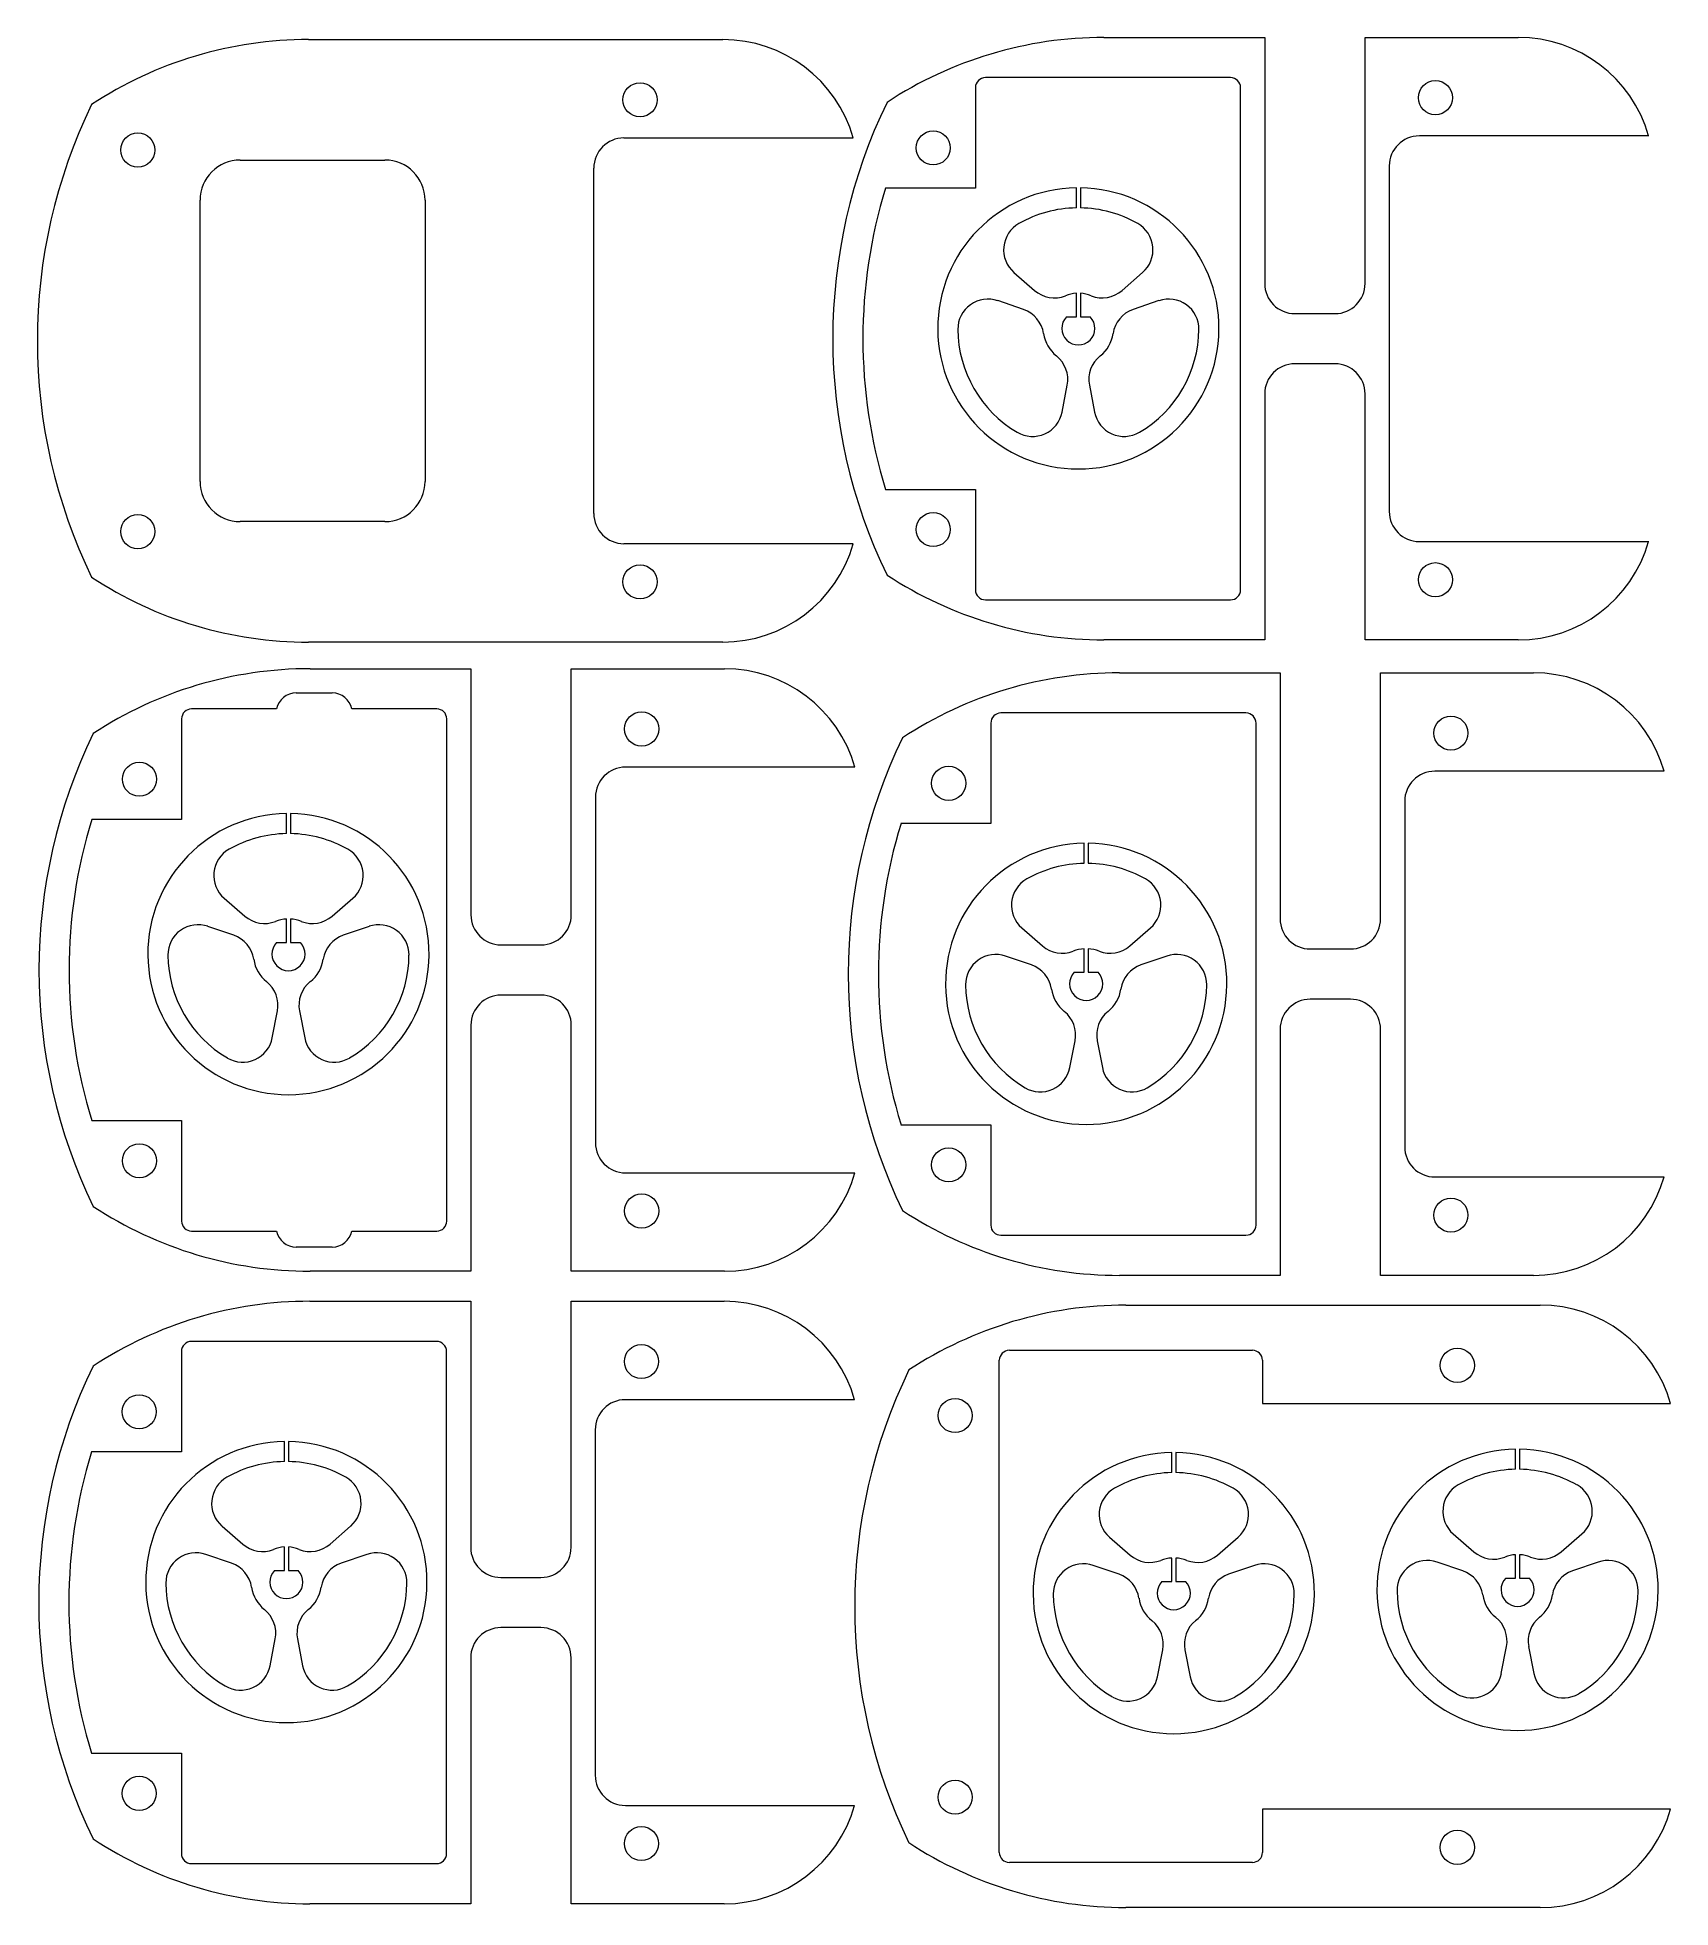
# Model space of a CAD drawing. Header units: millimetres. Extents: x 2 to 164, y 109 to 295.
import ezdxf

# ---------------------------------------------------------------- set-up
doc = ezdxf.new("R2010")
doc.units = ezdxf.units.MM

msp = doc.modelspace()

# ---------------------------------------------------------------- linework, layer by layer
at = {"color": 7, "linetype": 'Continuous', "lineweight": 15}
for p, q in [((28.72, 294.98), (69.97, 294.98)), ((107.91, 295.19), (123.91, 295.19)), ((123.91, 295.19), (123.91, 270.69)), ((133.91, 295.19), (149.15, 295.19)), ((133.91, 270.69), (133.91, 295.19)), ((120.51, 291.19), (96.11, 291.19)), ((95.11, 290.19), (95.11, 280.19)), ((121.51, 240.19), (121.51, 290.19)), ((60.12, 285.18), (82.95, 285.18)), ((162.14, 285.39), (139.31, 285.39)), ((21.92, 282.98), (36.32, 282.98)), ((57.12, 247.78), (57.12, 282.18)), ((136.31, 282.39), (136.31, 247.99)), ((95.11, 280.19), (86.16, 280.19)), ((105.16, 278.22), (105.16, 280.22)), ((105.56, 280.22), (105.56, 278.22)), ((17.92, 250.98), (17.92, 278.98)), ((40.32, 278.98), (40.32, 250.98)), ((98.95, 271.78), (101, 270)), ((109.71, 270), (111.76, 271.78)), ((99.9, 268.09), (97.33, 268.98)), ((105.16, 267.37), (105.16, 269.71)), ((105.56, 269.71), (105.56, 267.37)), ((113.38, 268.98), (110.81, 268.09)), ((104.17, 267.37), (105.16, 267.37)), ((105.56, 267.37), (106.54, 267.37)), ((126.91, 267.69), (130.91, 267.69)), ((130.91, 262.69), (126.91, 262.69)), ((103.74, 257.89), (104.26, 260.56)), ((106.46, 260.56), (106.97, 257.89)), ((123.91, 259.69), (123.91, 235.19)), ((133.91, 235.19), (133.91, 259.69)), ((86.16, 250.19), (95.11, 250.19)), ((95.11, 250.19), (95.11, 240.19)), ((36.32, 246.98), (21.92, 246.98)), ((82.95, 244.78), (60.12, 244.78)), ((139.31, 244.99), (162.14, 244.99)), ((96.11, 239.19), (120.51, 239.19)), ((69.97, 234.98), (28.72, 234.98)), ((123.91, 235.19), (107.91, 235.19)), ((149.15, 235.19), (133.91, 235.19)), ((28.88, 232.33), (44.88, 232.33)), ((44.88, 232.33), (44.88, 207.83)), ((54.88, 232.33), (70.13, 232.33)), ((54.88, 207.83), (54.88, 232.33)), ((109.45, 231.92), (125.45, 231.92)), ((125.45, 231.92), (125.45, 207.42)), ((135.45, 231.92), (150.69, 231.92)), ((135.45, 207.42), (135.45, 231.92)), ((27.49, 229.93), (31.07, 229.93)), ((16.08, 227.33), (16.08, 217.33)), ((25.53, 228.33), (17.08, 228.33)), ((41.48, 228.33), (33.03, 228.33)), ((42.48, 177.33), (42.48, 227.33)), ((122.05, 227.92), (97.65, 227.92)), ((96.65, 226.92), (96.65, 216.92)), ((123.05, 176.92), (123.05, 226.92)), ((83.11, 222.53), (60.28, 222.53)), ((163.67, 222.12), (140.85, 222.12)), ((26.52, 215.91), (26.52, 217.91)), ((26.92, 217.91), (26.92, 215.91)), ((57.28, 219.53), (57.28, 185.13)), ((137.85, 219.12), (137.85, 184.72)), ((16.08, 217.33), (7.14, 217.33)), ((96.65, 216.92), (87.7, 216.92)), ((105.94, 212.95), (105.94, 214.95)), ((106.34, 214.95), (106.34, 212.95)), ((20.32, 209.48), (22.37, 207.69)), ((31.07, 207.69), (33.12, 209.48)), ((26.52, 205.06), (26.52, 207.41)), ((26.92, 207.41), (26.92, 205.06)), ((21.27, 205.79), (18.7, 206.67)), ((25.54, 205.06), (26.52, 205.06)), ((26.92, 205.06), (27.9, 205.06)), ((34.74, 206.67), (32.17, 205.79)), ((99.73, 206.52), (101.78, 204.73)), ((110.49, 204.73), (112.54, 206.52)), ((47.88, 204.83), (51.88, 204.83)), ((100.68, 202.83), (98.11, 203.71)), ((105.94, 202.1), (105.94, 204.44)), ((106.34, 204.44), (106.34, 202.1)), ((114.16, 203.71), (111.59, 202.83)), ((128.45, 204.42), (132.45, 204.42)), ((104.95, 202.1), (105.94, 202.1)), ((106.34, 202.1), (107.32, 202.1)), ((51.88, 199.83), (47.88, 199.83)), ((132.45, 199.42), (128.45, 199.42)), ((25.1, 195.58), (25.62, 198.25)), ((27.82, 198.25), (28.34, 195.58)), ((44.88, 196.83), (44.88, 172.33)), ((54.88, 172.33), (54.88, 196.83)), ((125.45, 196.42), (125.45, 171.92)), ((135.45, 171.92), (135.45, 196.42)), ((104.52, 192.62), (105.04, 195.29)), ((107.24, 195.29), (107.76, 192.62)), ((7.14, 187.33), (16.08, 187.33)), ((16.08, 187.33), (16.08, 177.33)), ((87.7, 186.92), (96.65, 186.92)), ((96.65, 186.92), (96.65, 176.92)), ((60.28, 182.13), (83.11, 182.13)), ((140.85, 181.72), (163.67, 181.72)), ((17.08, 176.33), (25.53, 176.33)), ((33.03, 176.33), (41.48, 176.33)), ((97.65, 175.92), (122.05, 175.92)), ((31.07, 174.73), (27.49, 174.73)), ((44.88, 172.33), (28.88, 172.33)), ((70.13, 172.33), (54.88, 172.33)), ((125.45, 171.92), (109.45, 171.92)), ((150.69, 171.92), (135.45, 171.92)), ((28.86, 169.34), (44.86, 169.34)), ((44.86, 169.34), (44.86, 144.84)), ((54.86, 169.34), (70.1, 169.34)), ((54.86, 144.84), (54.86, 169.34)), ((110.09, 168.96), (151.34, 168.96)), ((16.06, 164.34), (16.06, 154.34)), ((41.46, 165.34), (17.06, 165.34)), ((42.46, 114.34), (42.46, 164.34)), ((98.49, 164.46), (122.69, 164.46)), ((97.49, 114.46), (97.49, 163.46)), ((123.69, 163.46), (123.69, 159.16)), ((83.08, 159.54), (60.26, 159.54)), ((123.69, 159.16), (164.32, 159.16)), ((57.26, 156.54), (57.26, 122.14)), ((26.31, 153.38), (26.31, 155.38)), ((26.71, 155.38), (26.71, 153.38)), ((148.89, 152.61), (148.89, 154.61)), ((149.29, 154.61), (149.29, 152.61)), ((16.06, 154.34), (7.11, 154.34)), ((114.66, 152.28), (114.66, 154.28)), ((115.06, 154.28), (115.06, 152.28)), ((20.11, 146.94), (22.16, 145.16)), ((30.86, 145.16), (32.91, 146.94)), ((108.46, 145.84), (110.51, 144.06)), ((119.22, 144.06), (121.27, 145.84)), ((142.69, 146.17), (144.74, 144.39)), ((153.44, 144.39), (155.49, 146.17)), ((21.06, 143.26), (18.49, 144.14)), ((26.31, 142.53), (26.31, 144.87)), ((26.71, 144.87), (26.71, 142.53)), ((34.53, 144.14), (31.96, 143.26)), ((114.66, 141.43), (114.66, 143.77)), ((115.06, 143.77), (115.06, 141.43)), ((148.89, 141.76), (148.89, 144.1)), ((149.29, 144.1), (149.29, 141.76)), ((25.33, 142.53), (26.31, 142.53)), ((26.71, 142.53), (27.69, 142.53)), ((47.86, 141.84), (51.86, 141.84)), ((109.41, 142.16), (106.84, 143.04)), ((122.89, 143.04), (120.32, 142.16)), ((143.64, 142.49), (141.07, 143.37)), ((147.91, 141.76), (148.89, 141.76)), ((149.29, 141.76), (150.27, 141.76)), ((157.11, 143.37), (154.54, 142.49)), ((113.68, 141.43), (114.66, 141.43)), ((115.06, 141.43), (116.05, 141.43)), ((51.86, 136.84), (47.86, 136.84)), ((24.89, 133.05), (25.41, 135.72)), ((27.61, 135.72), (28.13, 133.05)), ((113.24, 131.95), (113.76, 134.62)), ((115.96, 134.62), (116.48, 131.95)), ((147.47, 132.28), (147.99, 134.95)), ((150.19, 134.95), (150.71, 132.28)), ((44.86, 133.84), (44.86, 109.34)), ((54.86, 109.34), (54.86, 133.84)), ((7.11, 124.34), (16.06, 124.34)), ((16.06, 124.34), (16.06, 114.34)), ((60.26, 119.14), (83.08, 119.14)), ((164.32, 118.76), (123.69, 118.76)), ((123.69, 118.76), (123.69, 114.46)), ((17.06, 113.34), (41.46, 113.34)), ((122.69, 113.46), (98.49, 113.46)), ((44.86, 109.34), (28.86, 109.34)), ((70.1, 109.34), (54.86, 109.34)), ((151.34, 108.96), (110.09, 108.96))]:
    msp.add_line(p, q, dxfattribs=at)
for centre in [(61.72, 288.98), (140.91, 289.19), (11.72, 283.98), (90.91, 284.19), (90.91, 246.19), (11.72, 245.98), (61.72, 240.98), (140.91, 241.19), (61.88, 226.33), (142.45, 225.92), (11.88, 221.33), (92.45, 220.92), (11.88, 183.33), (92.45, 182.92), (61.88, 178.33), (142.45, 177.92), (61.86, 163.34), (143.09, 162.96), (11.86, 158.34), (93.09, 157.96), (11.86, 120.34), (93.09, 119.96), (61.86, 115.34), (143.09, 114.96)]:
    msp.add_circle(centre, 1.7, dxfattribs=at)
for centre, radius, start, end in [((28.72, 255.65), 39.33, 90, 123.3106), ((69.97, 281.48), 13.5, 15.9068, 90), ((107.91, 255.86), 39.33, 90, 123.3106), ((149.15, 281.69), 13.5, 15.9068, 90), ((96.11, 290.19), 1, 90, 180), ((120.51, 290.19), 1, 0, 90), ((134.91, 265.19), 54, 154.1581, 205.8419), ((55.72, 264.98), 54, 154.1581, 205.8419), ((60.12, 282.18), 3, 90, 180), ((139.31, 282.39), 3, 90, 180), ((21.92, 278.98), 4, 90, 180), ((36.32, 278.98), 4, 0, 90), ((134.91, 265.19), 51, 162.8954, 197.1046), ((105.36, 266.22), 14, 90.8185, 89.1815), ((105.36, 266.22), 12, 90.955, 119.5288), ((105.36, 266.22), 12, 60.4712, 89.045), ((100.92, 274.05), 3, 119.5288, 229), ((109.79, 274.05), 3, 311, 60.4712), ((126.91, 270.69), 3, 180, 270), ((130.91, 270.69), 3, 270, 0), ((96.36, 266.14), 3, 71, 180.4712), ((102.97, 272.26), 3, 229, 291.5136), ((105.36, 266.22), 3.5, 93.2758, 111.5136), ((105.36, 266.22), 3.5, 68.4864, 86.7242), ((107.74, 272.26), 3, 248.4864, 311), ((114.36, 266.14), 3, 359.5288, 109), ((98.93, 265.26), 3, 8.4864, 71), ((105.36, 266.22), 1.65, 135.8156, 44.1844), ((111.78, 265.26), 3, 109, 171.5136), ((105.36, 266.22), 12, 180.4712, 239.5288), ((105.36, 266.22), 3.5, 188.4864, 231.5136), ((105.36, 266.22), 3.5, 308.4864, 351.5136), ((105.36, 266.22), 12, 300.4712, 359.5288), ((101.31, 261.13), 3, 349, 51.5136), ((109.4, 261.13), 3, 128.4864, 191), ((126.91, 259.69), 3, 90, 180), ((130.91, 259.69), 3, 0, 90), ((100.79, 258.46), 3, 239.5288, 349), ((109.92, 258.46), 3, 191, 300.4712), ((21.92, 250.98), 4, 180, 270), ((36.32, 250.98), 4, 270, 0), ((60.12, 247.78), 3, 180, 270), ((139.31, 247.99), 3, 180, 270), ((69.97, 248.48), 13.5, 270, 344.0932), ((149.15, 248.69), 13.5, 270, 344.0932), ((28.72, 274.31), 39.33, 236.6894, 270), ((107.91, 274.53), 39.33, 236.6894, 270), ((96.11, 240.19), 1, 180, 270), ((120.51, 240.19), 1, 270, 0), ((28.88, 193), 39.33, 90, 123.3106), ((70.13, 218.83), 13.5, 15.9068, 90), ((109.45, 192.59), 39.33, 90, 123.3106), ((150.69, 218.42), 13.5, 15.9068, 90), ((27.49, 227.93), 2, 90, 168.463), ((31.07, 227.93), 2, 11.537, 90), ((17.08, 227.33), 1, 90, 180), ((41.48, 227.33), 1, 0, 90), ((97.65, 226.92), 1, 90, 180), ((122.05, 226.92), 1, 0, 90), ((55.88, 202.33), 54, 154.1581, 205.8419), ((136.45, 201.92), 54, 154.1581, 205.8419), ((60.28, 219.53), 3, 90, 180), ((140.85, 219.12), 3, 90, 180), ((26.72, 203.91), 14, 90.8185, 89.1815), ((55.88, 202.33), 51, 162.8954, 197.1046), ((136.45, 201.92), 51, 162.8954, 197.1046), ((22.28, 211.74), 3, 119.5288, 229), ((26.72, 203.91), 12, 90.955, 119.5288), ((26.72, 203.91), 12, 60.4712, 89.045), ((31.16, 211.74), 3, 311, 60.4712), ((106.14, 200.95), 14, 90.8185, 89.1815), ((106.14, 200.95), 12, 90.955, 119.5288), ((106.14, 200.95), 12, 60.4712, 89.045), ((101.7, 208.78), 3, 119.5288, 229), ((110.57, 208.78), 3, 311, 60.4712), ((17.72, 203.84), 3, 71, 180.4712), ((24.34, 209.96), 3, 229, 291.5136), ((26.72, 203.91), 3.5, 93.2758, 111.5136), ((26.72, 203.91), 3.5, 68.4864, 86.7242), ((29.1, 209.96), 3, 248.4864, 311), ((35.72, 203.84), 3, 359.5288, 109), ((47.88, 207.83), 3, 180, 270), ((51.88, 207.83), 3, 270, 0), ((128.45, 207.42), 3, 180, 270), ((132.45, 207.42), 3, 270, 0), ((20.29, 202.95), 3, 8.4864, 71), ((26.72, 203.91), 1.65, 135.8156, 44.1844), ((33.15, 202.95), 3, 109, 171.5136), ((26.72, 203.91), 12, 180.4712, 239.5288), ((26.72, 203.91), 3.5, 188.4864, 231.5136), ((26.72, 203.91), 3.5, 308.4864, 351.5136), ((26.72, 203.91), 12, 300.4712, 359.5288), ((97.14, 200.88), 3, 71, 180.4712), ((103.75, 207), 3, 229, 291.5136), ((106.14, 200.95), 3.5, 93.2758, 111.5136), ((106.14, 200.95), 3.5, 68.4864, 86.7242), ((108.52, 207), 3, 248.4864, 311), ((115.14, 200.88), 3, 359.5288, 109), ((22.67, 198.82), 3, 349, 51.5136), ((30.76, 198.82), 3, 128.4864, 191), ((99.71, 199.99), 3, 8.4864, 71), ((106.14, 200.95), 1.65, 135.8156, 44.1844), ((112.57, 199.99), 3, 109, 171.5136), ((47.88, 196.83), 3, 90, 180), ((51.88, 196.83), 3, 0, 90), ((106.14, 200.95), 12, 180.4712, 239.5288), ((106.14, 200.95), 3.5, 188.4864, 231.5136), ((106.14, 200.95), 3.5, 308.4864, 351.5136), ((106.14, 200.95), 12, 300.4712, 359.5288), ((128.45, 196.42), 3, 90, 180), ((132.45, 196.42), 3, 0, 90), ((102.09, 195.86), 3, 349, 51.5136), ((110.18, 195.86), 3, 128.4864, 191), ((22.16, 196.15), 3, 239.5288, 349), ((31.28, 196.15), 3, 191, 300.4712), ((101.57, 193.19), 3, 239.5288, 349), ((110.7, 193.19), 3, 191, 300.4712), ((60.28, 185.13), 3, 180, 270), ((140.85, 184.72), 3, 180, 270), ((70.13, 185.83), 13.5, 270, 344.0932), ((150.69, 185.42), 13.5, 270, 344.0932), ((28.88, 211.66), 39.33, 236.6894, 270), ((17.08, 177.33), 1, 180, 270), ((41.48, 177.33), 1, 270, 0), ((109.45, 211.25), 39.33, 236.6894, 270), ((27.49, 176.73), 2, 191.537, 270), ((31.07, 176.73), 2, 270, 348.463), ((97.65, 176.92), 1, 180, 270), ((122.05, 176.92), 1, 270, 0), ((28.86, 130.01), 39.33, 90, 123.3106), ((70.1, 155.84), 13.5, 15.9068, 90), ((110.09, 129.63), 39.33, 90, 123.3106), ((151.34, 155.46), 13.5, 15.9068, 90), ((17.06, 164.34), 1, 90, 180), ((41.46, 164.34), 1, 0, 90), ((98.49, 163.46), 1, 90, 180), ((122.69, 163.46), 1, 0, 90), ((55.86, 139.34), 54, 154.1581, 205.8419), ((137.09, 138.96), 54, 154.1581, 205.8419), ((60.26, 156.54), 3, 90, 180), ((26.51, 141.38), 14, 90.8185, 89.1815), ((149.09, 140.61), 14, 90.8185, 89.1815), ((55.86, 139.34), 51, 162.8954, 197.1046), ((26.51, 141.38), 12, 90.955, 119.5288), ((26.51, 141.38), 12, 60.4712, 89.045), ((114.86, 140.28), 14, 90.8185, 89.1815), ((22.07, 149.21), 3, 119.5288, 229), ((30.95, 149.21), 3, 311, 60.4712), ((114.86, 140.28), 12, 90.955, 119.5288), ((114.86, 140.28), 12, 60.4712, 89.045), ((144.65, 148.44), 3, 119.5288, 229), ((149.09, 140.61), 12, 90.955, 119.5288), ((149.09, 140.61), 12, 60.4712, 89.045), ((153.53, 148.44), 3, 311, 60.4712), ((110.43, 148.11), 3, 119.5288, 229), ((119.3, 148.11), 3, 311, 60.4712), ((17.51, 141.3), 3, 71, 180.4712), ((24.13, 147.42), 3, 229, 291.5136), ((26.51, 141.38), 3.5, 93.2758, 111.5136), ((26.51, 141.38), 3.5, 68.4864, 86.7242), ((28.89, 147.42), 3, 248.4864, 311), ((35.51, 141.3), 3, 359.5288, 109), ((47.86, 144.84), 3, 180, 270), ((51.86, 144.84), 3, 270, 0), ((112.48, 146.33), 3, 229, 291.5136), ((114.86, 140.28), 3.5, 93.2758, 111.5136), ((114.86, 140.28), 3.5, 68.4864, 86.7242), ((117.25, 146.33), 3, 248.4864, 311), ((140.09, 140.53), 3, 71, 180.4712), ((146.71, 146.66), 3, 229, 291.5136), ((149.09, 140.61), 3.5, 93.2758, 111.5136), ((149.09, 140.61), 3.5, 68.4864, 86.7242), ((151.47, 146.66), 3, 248.4864, 311), ((158.09, 140.53), 3, 359.5288, 109), ((20.08, 140.42), 3, 8.4864, 71), ((26.51, 141.38), 1.65, 135.8156, 44.1844), ((32.94, 140.42), 3, 109, 171.5136), ((105.86, 140.2), 3, 71, 180.4712), ((108.43, 139.32), 3, 8.4864, 71), ((121.29, 139.32), 3, 109, 171.5136), ((123.86, 140.2), 3, 359.5288, 109), ((142.66, 139.65), 3, 8.4864, 71), ((149.09, 140.61), 1.65, 135.8156, 44.1844), ((155.52, 139.65), 3, 109, 171.5136), ((26.51, 141.38), 12, 180.4712, 239.5288), ((26.51, 141.38), 3.5, 188.4864, 231.5136), ((26.51, 141.38), 3.5, 308.4864, 351.5136), ((26.51, 141.38), 12, 300.4712, 359.5288), ((114.86, 140.28), 12, 180.4712, 239.5288), ((114.86, 140.28), 3.5, 188.4864, 231.5136), ((114.86, 140.28), 1.65, 135.8156, 44.1844), ((114.86, 140.28), 3.5, 308.4864, 351.5136), ((114.86, 140.28), 12, 300.4712, 359.5288), ((149.09, 140.61), 12, 180.4712, 239.5288), ((149.09, 140.61), 3.5, 188.4864, 231.5136), ((149.09, 140.61), 3.5, 308.4864, 351.5136), ((149.09, 140.61), 12, 300.4712, 359.5288), ((22.46, 136.29), 3, 349, 51.5136), ((30.56, 136.29), 3, 128.4864, 191), ((145.04, 135.52), 3, 349, 51.5136), ((153.14, 135.52), 3, 128.4864, 191), ((47.86, 133.84), 3, 90, 180), ((51.86, 133.84), 3, 0, 90), ((110.82, 135.19), 3, 349, 51.5136), ((118.91, 135.19), 3, 128.4864, 191), ((21.95, 133.62), 3, 239.5288, 349), ((31.07, 133.62), 3, 191, 300.4712), ((144.53, 132.85), 3, 239.5288, 349), ((153.65, 132.85), 3, 191, 300.4712), ((110.3, 132.52), 3, 239.5288, 349), ((119.43, 132.52), 3, 191, 300.4712), ((60.26, 122.14), 3, 180, 270), ((70.1, 122.84), 13.5, 270, 344.0932), ((151.34, 122.46), 13.5, 270, 344.0932), ((28.86, 148.67), 39.33, 236.6894, 270), ((17.06, 114.34), 1, 180, 270), ((41.46, 114.34), 1, 270, 0), ((110.09, 148.3), 39.33, 236.6894, 270), ((98.49, 114.46), 1, 180, 270), ((122.69, 114.46), 1, 270, 0)]:
    msp.add_arc(centre, radius, start, end, dxfattribs=at)

doc.saveas('drawing.dxf')
